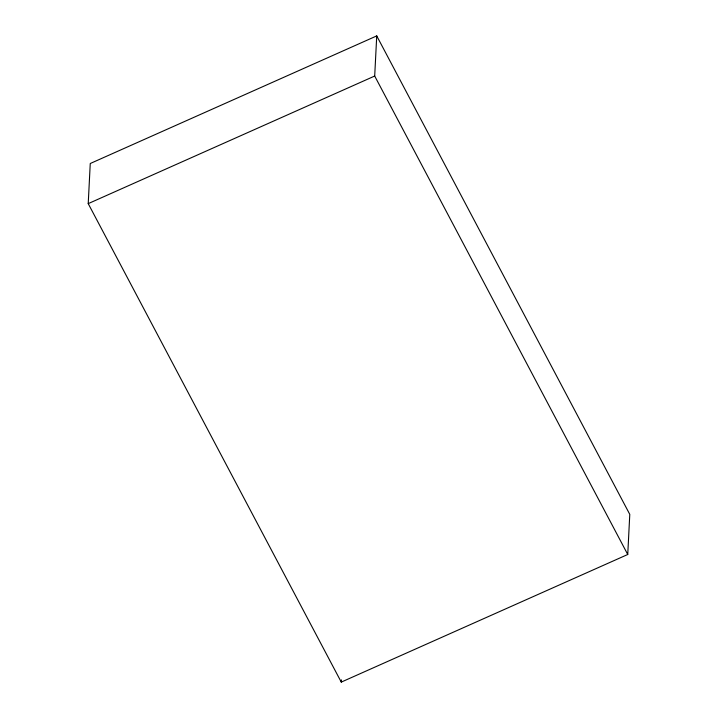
<?xml version="1.0" encoding="UTF-8"?>
<svg xmlns="http://www.w3.org/2000/svg" width="718" height="718" viewBox="0 0 718 718"><rect width="100%" height="100%" fill="white"/><g stroke="black" fill="none" stroke-linecap="round" stroke-linejoin="round"><path stroke-width="1.08" d="M88.224 203.634L90.253 163.507L376.735 35.9L629.776 514.366L627.747 554.493L341.265 682.1L88.224 203.634L374.697 76.036L376.735 35.9M341.265 682.1L341.382 679.874M374.697 76.036L627.747 554.493"/></g></svg>
